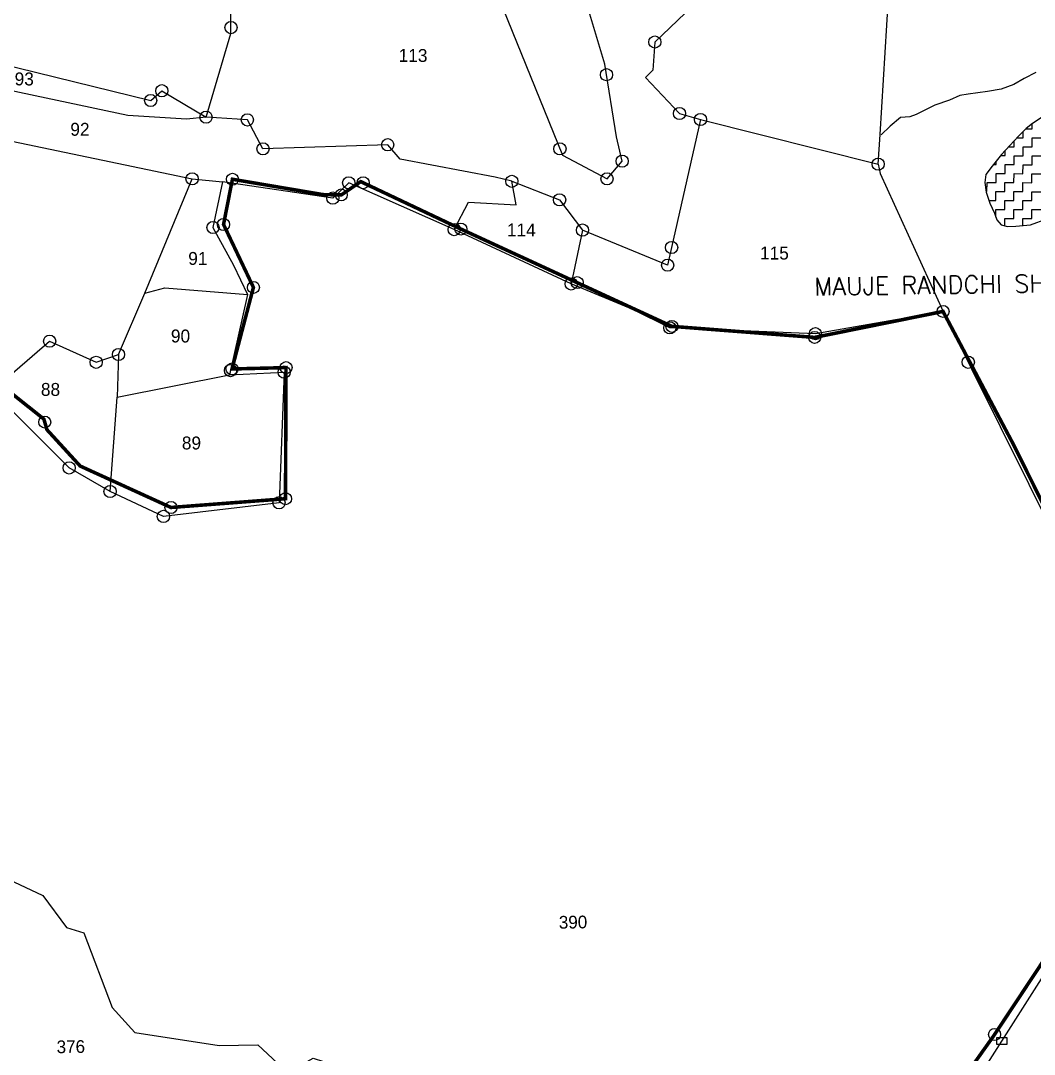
# Model space of a CAD drawing. Header units: metres. Extents: x 274536 to 279488, y 2074615 to 2078106.
# Drawn here: x 277833 to 278409, y 2075992 to 2076580 of the extents above; entities that cross this region are included whole.
import ezdxf
from ezdxf.enums import TextEntityAlignment as Align

# ---------------------------------------------------------------- set-up
doc = ezdxf.new("R2010")
doc.units = ezdxf.units.M
for name, color, linetype in [('LINE_WATER', 4, 'Continuous'), ('POLY_HATCH', 12, 'Continuous'), ('POLY_PARCEL', 6, 'Continuous'), ('SYM_STONE', 1, 'Continuous'), ('TEXT_MAPOUT', 7, 'Continuous'), ('TEXT_PARCEL', 7, 'Continuous'), ('V_BOUND_LINE', 7, 'Continuous')]:
    doc.layers.add(name, color=color, linetype=linetype)
doc.styles.get("Standard").update_dxf_attribs({"font": 'simplex.shx'})
doc.styles.add('TEXT_MAP', font='', dxfattribs={"height": 1.8})
doc.styles.get('TEXT_MAP').set_extended_font_data('Kruti Dev 050')

# ---------------------------------------------------------------- blocks, each defined once
blk = doc.blocks.new('STONE')
blk.add_circle((0, 0), 0.851)

msp = doc.modelspace()

# ---------------------------------------------------------------- linework, layer by layer
msp.add_lwpolyline([(278387.64, 2076002.04), (278393.32, 2076002.02), (278393.3, 2075998.09), (278387.62, 2075998.11)], close=True)
for centre in [(277952.71, 2076575.92), (278193.47, 2076567.72), (278165.99, 2076549.15), (277913.45, 2076540.03), (277907.09, 2076534.46), (277938.53, 2076525.01), (277962.01, 2076523.43), (278207.47, 2076527.07), (278219.39, 2076523.67), (277970.89, 2076507.01), (278041.71, 2076509.34), (278139.55, 2076507.03), (278174.89, 2076499.99), (278320.29, 2076498.32), (277930.6, 2076489.98), (278112.19, 2076488.56), (278166.28, 2076489.97), (278019.57, 2076487.68), (278010.54, 2076479.05), (278139.36, 2076478.03), (277942.49, 2076462.33), (278079.45, 2076461.14), (278152.34, 2076460.84), (278202.98, 2076450.95), (278200.71, 2076440.91), (278145.98, 2076430.24), (278201.97, 2076405.3), (278284.6, 2076401.98), (277849.71, 2076397.74), (277888.81, 2076390.14), (277876.13, 2076385.72), (278371.47, 2076385.73), (277952.48, 2076381.01), (277982.94, 2076380.17), (277860.77, 2076325.69), (277884.04, 2076312.28), (277979.99, 2076305.91), (277914.31, 2076298.17)]:
    msp.add_circle(centre, 3.47)
at = {"layer": 'LINE_WATER'}
for p, q in [((278409.92, 2076550.45), (278403.24, 2076547.01)), ((278403.24, 2076547.01), (278397.36, 2076543.57)), ((278382.41, 2076539.63), (278371.47, 2076538.07)), ((278390.15, 2076540.93), (278382.41, 2076539.63)), ((278397.36, 2076543.57), (278390.15, 2076540.93)), ((278360.79, 2076534.65), (278352.51, 2076531.75)), ((278366.67, 2076537.29), (278360.79, 2076534.65)), ((278371.47, 2076538.07), (278366.67, 2076537.29)), ((278341.83, 2076526.46), (278338.35, 2076525.14)), ((278346.37, 2076528.84), (278341.83, 2076526.46)), ((278352.51, 2076531.75), (278346.37, 2076528.84)), ((278333.02, 2076524.89), (278327.13, 2076519.85)), ((278338.35, 2076525.14), (278333.02, 2076524.89)), ((278327.13, 2076519.85), (278322.05, 2076515.07))]:
    msp.add_line(p, q, dxfattribs=at)
at = {"layer": 'POLY_HATCH'}
for p, q in [((278417.86, 2076527.79), (278407.86, 2076521.39)), ((278407.86, 2076521.39), (278404.32, 2076518.5)), ((278404.32, 2076518.5), (278399.94, 2076514.15)), ((278395.14, 2076508.98), (278390.34, 2076503.81)), ((278399.94, 2076514.15), (278395.14, 2076508.98)), ((278390.34, 2076503.81), (278385.13, 2076497.18)), ((278385.13, 2076497.18), (278381.37, 2076492.42)), ((278381.37, 2076492.42), (278380.93, 2076487.86)), ((278380.93, 2076487.86), (278381.54, 2076482.46)), ((278381.54, 2076482.46), (278383.8, 2076476.22)), ((278383.8, 2076476.22), (278386.27, 2076470.39)), ((278386.27, 2076470.39), (278387.71, 2076466.65)), ((278387.71, 2076466.65), (278390.19, 2076463.74)), ((278390.19, 2076463.74), (278393.72, 2076462.89)), ((278393.72, 2076462.89), (278398.5, 2076463.08)), ((278398.5, 2076463.08), (278406.81, 2076463.88)), ((278406.81, 2076463.88), (278416.17, 2076467.17))]:
    msp.add_line(p, q, dxfattribs=at)
at = {"layer": 'POLY_HATCH', "linetype": 'Continuous'}
for p, q in [((278407.74, 2076518.39), (278407.75, 2076521.3)), ((278402.62, 2076513.31), (278402.64, 2076516.82)), ((278404.23, 2076518.4), (278407.74, 2076518.39)), ((278397.5, 2076508.23), (278397.51, 2076511.54)), ((278399.17, 2076513.32), (278402.62, 2076513.31)), ((278407.7, 2076508.19), (278407.72, 2076513.29)), ((278407.72, 2076513.29), (278412.82, 2076513.27)), ((278389.83, 2076503.16), (278392.38, 2076503.15)), ((278392.38, 2076503.15), (278392.39, 2076506.02)), ((278394.45, 2076508.24), (278397.5, 2076508.23)), ((278397.46, 2076498.03), (278397.48, 2076503.13)), ((278397.48, 2076503.13), (278402.58, 2076503.11)), ((278402.58, 2076503.11), (278402.6, 2076508.21)), ((278402.6, 2076508.21), (278407.7, 2076508.19)), ((278407.66, 2076497.99), (278407.68, 2076503.09)), ((278407.68, 2076503.09), (278412.78, 2076503.07)), ((278385.82, 2076498.07), (278387.26, 2076498.06)), ((278387.26, 2076498.06), (278387.27, 2076499.9)), ((278392.34, 2076492.94), (278392.36, 2076498.04)), ((278392.36, 2076498.04), (278397.46, 2076498.03)), ((278402.54, 2076492.9), (278402.56, 2076498.01)), ((278402.56, 2076498.01), (278407.66, 2076497.99)), ((278381.81, 2076492.98), (278382.14, 2076492.98)), ((278382.14, 2076492.98), (278382.14, 2076493.4)), ((278387.22, 2076487.86), (278387.24, 2076492.96)), ((278387.24, 2076492.96), (278392.34, 2076492.94)), ((278397.42, 2076487.82), (278397.44, 2076492.92)), ((278397.44, 2076492.92), (278402.54, 2076492.9)), ((278407.62, 2076487.78), (278407.64, 2076492.89)), ((278407.64, 2076492.89), (278412.74, 2076492.87)), ((278382.1, 2076482.78), (278382.12, 2076487.88)), ((278382.12, 2076487.88), (278387.22, 2076487.86)), ((278392.3, 2076482.74), (278392.32, 2076487.84)), ((278392.32, 2076487.84), (278397.42, 2076487.82)), ((278402.5, 2076482.7), (278402.52, 2076487.8)), ((278402.52, 2076487.8), (278407.62, 2076487.78)), ((278381.5, 2076482.78), (278382.1, 2076482.78)), ((278387.18, 2076477.66), (278387.2, 2076482.76)), ((278387.2, 2076482.76), (278392.3, 2076482.74)), ((278397.38, 2076477.62), (278397.4, 2076482.72)), ((278397.4, 2076482.72), (278402.5, 2076482.7)), ((278407.58, 2076477.58), (278407.6, 2076482.68)), ((278407.6, 2076482.68), (278412.7, 2076482.66)), ((278383.27, 2076477.68), (278387.18, 2076477.66)), ((278392.26, 2076472.54), (278392.28, 2076477.64)), ((278392.28, 2076477.64), (278397.38, 2076477.62)), ((278402.46, 2076472.5), (278402.48, 2076477.6)), ((278402.48, 2076477.6), (278407.58, 2076477.58)), ((278387.15, 2076468.12), (278387.16, 2076472.56)), ((278387.16, 2076472.56), (278392.26, 2076472.54)), ((278397.34, 2076467.42), (278397.36, 2076472.52)), ((278397.36, 2076472.52), (278402.46, 2076472.5)), ((278407.55, 2076467.38), (278407.57, 2076472.48)), ((278407.57, 2076472.48), (278412.67, 2076472.46)), ((278392.23, 2076463.25), (278392.24, 2076467.44)), ((278392.24, 2076467.44), (278397.34, 2076467.42)), ((278402.43, 2076463.46), (278402.44, 2076467.4)), ((278402.44, 2076467.4), (278407.55, 2076467.38))]:
    msp.add_line(p, q, dxfattribs=at)
at = {"layer": 'POLY_PARCEL'}
for p, q in [((278085.98, 2076639.27), (278140.99, 2076503.48)), ((278165.04, 2076555.16), (278138.91, 2076642.05)), ((278321.47, 2076515.08), (278329.04, 2076642.44)), ((277952.71, 2076572.65), (277952.72, 2076637.25)), ((278210.67, 2076584.04), (278193.47, 2076567.72)), ((277938.53, 2076525.01), (277952.71, 2076572.65)), ((278193.47, 2076567.72), (278192.29, 2076551.71)), ((277805.44, 2076559.44), (277907.09, 2076534.46)), ((278171.59, 2076513.79), (278165.04, 2076555.16)), ((278192.29, 2076551.71), (278188.17, 2076547.63)), ((277669.77, 2076544.42), (277930.6, 2076489.98)), ((277894.18, 2076525.93), (277789, 2076548.33)), ((278188.17, 2076547.63), (278207.47, 2076527.07)), ((277907.09, 2076534.46), (277913.45, 2076540.03)), ((277913.45, 2076540.03), (277938.53, 2076525.01)), ((278207.47, 2076527.07), (278219.39, 2076523.67)), ((277927.35, 2076523.94), (277894.18, 2076525.93)), ((277938.53, 2076525.01), (277927.35, 2076523.94)), ((277962.01, 2076523.43), (277938.53, 2076525.01)), ((277970.89, 2076507.01), (277962.01, 2076523.43)), ((278219.39, 2076523.67), (278200.71, 2076440.91)), ((278219.39, 2076523.67), (278320.29, 2076498.32)), ((278320.29, 2076498.32), (278321.47, 2076515.08)), ((278041.71, 2076509.34), (277970.89, 2076507.01)), ((278048.76, 2076501.12), (278041.71, 2076509.34)), ((278174.89, 2076499.99), (278171.59, 2076513.79)), ((278140.99, 2076503.48), (278166.28, 2076489.97)), ((278102.76, 2076490.86), (278048.76, 2076501.12)), ((278166.28, 2076489.97), (278174.89, 2076499.99)), ((278320.29, 2076498.32), (278321.5, 2076492.91)), ((278321.5, 2076492.91), (278357.13, 2076414.62)), ((277903.86, 2076425.09), (277930.6, 2076489.98)), ((277930.6, 2076489.98), (277947.92, 2076488.29)), ((278112.19, 2076488.56), (278102.76, 2076490.86)), ((278112.19, 2076488.56), (278139.36, 2076478.03)), ((278114.75, 2076475.14), (278112.19, 2076488.56)), ((278079.45, 2076461.14), (278087.55, 2076476.74)), ((278087.55, 2076476.74), (278114.75, 2076475.14)), ((278139.36, 2076478.03), (278152.34, 2076460.84)), ((278152.34, 2076460.84), (278145.98, 2076430.24)), ((278200.71, 2076440.91), (278152.34, 2076460.84)), ((277903.86, 2076425.09), (277915.05, 2076428.03)), ((277915.05, 2076428.03), (277962.12, 2076424.21)), ((277888.81, 2076390.14), (277903.86, 2076425.09)), ((277816.95, 2076369.49), (277849.71, 2076397.74)), ((277849.71, 2076397.74), (277876.13, 2076385.72)), ((277876.13, 2076385.72), (277888.81, 2076390.14)), ((277888.81, 2076390.14), (277887.98, 2076365.93)), ((277887.98, 2076365.93), (277951.94, 2076378.62)), ((277884.04, 2076312.28), (277887.98, 2076365.93))]:
    msp.add_line(p, q, dxfattribs=at)
msp.add_lwpolyline([(277826.19, 2076092.04), (277845.9, 2076082.68), (277859.24, 2076064.64), (277869.19, 2076061.61), (277885.26, 2076019.03), (277898.14, 2076004.95), (277946.08, 2075997.52), (277967.88, 2075997.83), (277984.76, 2075982.21), (277999.31, 2075990.34), (278028.79, 2075980.85), (278017.45, 2075969.99), (278012.94, 2075923.96), (278009.03, 2075919.94), (278004.14, 2075897.71)], dxfattribs=at)
at = {"layer": 'V_BOUND_LINE'}
for p, q in [((277947.92, 2076488.29), (277942.49, 2076462.33)), ((278010.54, 2076479.05), (277947.92, 2076488.29)), ((278019.57, 2076487.68), (278010.54, 2076479.05)), ((278079.45, 2076461.14), (278019.57, 2076487.68)), ((277942.49, 2076462.33), (277954.18, 2076440.89)), ((278145.98, 2076430.24), (278079.45, 2076461.14)), ((277954.18, 2076440.89), (277962.12, 2076424.21)), ((278180.91, 2076415.78), (278145.98, 2076430.24)), ((277962.12, 2076424.21), (277951.94, 2076378.62)), ((278201.97, 2076405.3), (278180.91, 2076415.78)), ((278357.13, 2076414.62), (278284.6, 2076401.98)), ((278441.51, 2076244.64), (278357.13, 2076414.62)), ((278284.6, 2076401.98), (278201.97, 2076405.3)), ((277951.94, 2076378.62), (277982.94, 2076380.17)), ((277982.94, 2076380.17), (277979.99, 2076305.91)), ((277860.77, 2076325.69), (277816.95, 2076369.49)), ((277884.04, 2076312.28), (277860.77, 2076325.69)), ((277914.31, 2076298.17), (277884.04, 2076312.28)), ((277979.99, 2076305.91), (277914.31, 2076298.17)), ((278318.09, 2075886.3), (278433.08, 2076067.04))]:
    msp.add_line(p, q, dxfattribs=at)
at = {"layer": 'V_BOUND_LINE', "const_width": 2.01}
msp.add_lwpolyline([(277827.32, 2076368.7), (277846.42, 2076353.46), (277848.19, 2076347.41), (277867.04, 2076326.78), (277918.64, 2076303.23), (277983.67, 2076308.19), (277983.97, 2076382.7), (277953.29, 2076381.93), (277965.45, 2076428.29), (277948.48, 2076464.04), (277953.52, 2076489.73), (278004.91, 2076481.02), (278015.37, 2076480.83), (278026.4, 2076488.4), (278083.32, 2076461.43), (278203.17, 2076406.14), (278284.22, 2076399.87), (278357.13, 2076414.62), (278397.01, 2076339.23), (278487.68, 2076156.66), (278385.84, 2076002.91), (278307.32, 2075892.34)], dxfattribs=at)

# ---------------------------------------------------------------- block references
at = {"layer": 'SYM_STONE', "xscale": 4.016944310243483, "yscale": 4.016944310243483, "zscale": 4.016944310243483, "rotation": 0.8063557665688688}
for p in [(277953.52, 2076489.73), (278027.76, 2076487.76), (278015.37, 2076480.83), (277948.48, 2076464.04), (278083.32, 2076461.43), (278149.32, 2076430.99), (277965.45, 2076428.29), (278357.13, 2076414.62), (278203.17, 2076406.14), (278284.22, 2076399.87), (277983.97, 2076382.7), (277953.29, 2076381.93), (277846.91, 2076351.78), (277983.67, 2076308.19), (277918.64, 2076303.23), (278386.4, 2076003.76)]:
    msp.add_blockref('STONE', p, dxfattribs=at)

# ---------------------------------------------------------------- texts
at = {"layer": 'TEXT_MAPOUT'}
msp.add_text('MAUJE RANDCHI SHIV', height=10.0424, rotation=0.80636, dxfattribs=at).set_placement((278284.05, 2076423.7))
at = {"layer": 'TEXT_PARCEL', "style": 'TEXT_MAP'}
for s, p in [('113', (278047.91, 2076556.45)), ('93', (277829.81, 2076543.08)), ('92', (277861.44, 2076514.46)), ('114', (278109.4, 2076457.27)), ('115', (278253.15, 2076444.16)), ('91', (277928.41, 2076441.07)), ('90', (277918.56, 2076397.01)), ('88', (277844.73, 2076366.65)), ('89', (277924.78, 2076336.22))]:
    msp.add_text(s, height=7.345, rotation=359.77913, dxfattribs=at).set_placement(p)
for s, p in [('390', (278146.98, 2076067.61)), ('376', (277861.75, 2075996.84))]:
    msp.add_text(s, height=7.23, rotation=0.80636, dxfattribs=at).set_placement(p, align=Align.MIDDLE)

doc.saveas('drawing.dxf')
